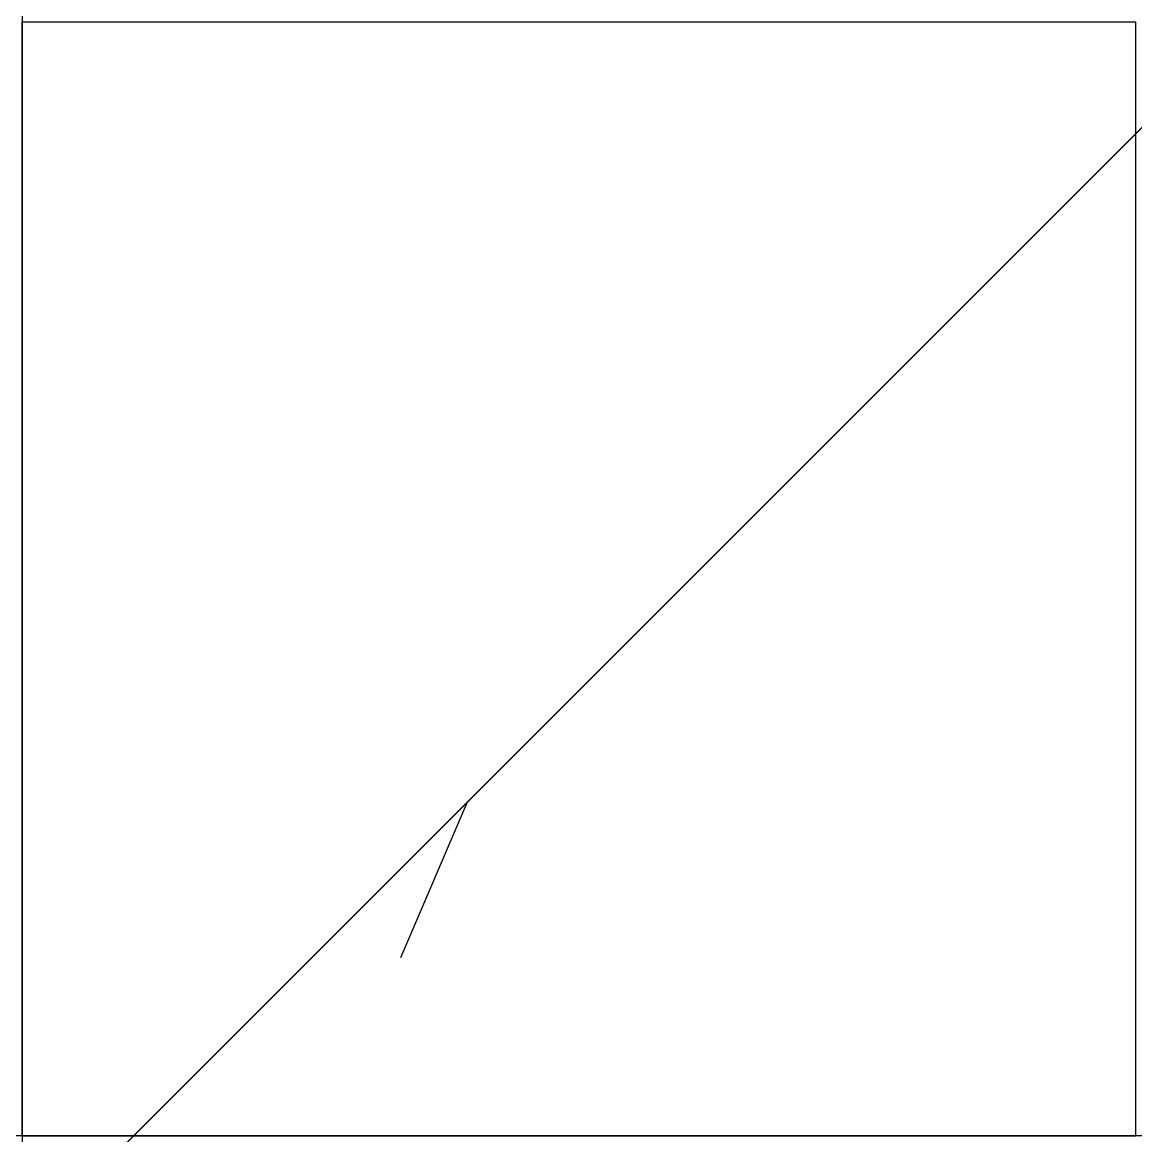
# Model space of a CAD drawing. Header units: inches. Extents: x 0 to 100, y 0 to 100.
import ezdxf

# ---------------------------------------------------------------- set-up
doc = ezdxf.new("R2010")
doc.units = ezdxf.units.IN
doc.header["$MEASUREMENT"] = 0

msp = doc.modelspace()

# ---------------------------------------------------------------- linework, layer by layer
at = {"color": 3}
for p, q in [((100, 100), (0, 100)), ((0, 100), (0, 0)), ((100, 0), (100, 100))]:
    msp.add_line(p, q, dxfattribs=at)
at = {"color": 5}
for p, q in [((0, 0, 100), (0, 100, 100)), ((0, 100, 100), (0, 100)), ((0, 100), (0, 0)), ((0, 0), (0, 0, 100))]:
    msp.add_line(p, q, dxfattribs=at)
for p, q in [((0, 30, 7), (0, 6, 3)), ((40, 30, 7), (16, 6, 3)), ((40, 30), (16, 6)), ((34, 16, 23), (40, 30, 7)), ((40, 0, 7), (16, 0, 3))]:
    msp.add_line(p, q)
at = {"color": 240, "true_color": 0xed1f24}
for p, q in [((0, 0), (100, 0)), ((0, 0), (100, 0)), ((100, 0, 100), (0, 0, 100)), ((0, 0, 100), (0, 0)), ((100, 0), (100, 0, 100))]:
    msp.add_line(p, q, dxfattribs=at)
at = {"color": 3}
msp.add_xline((0, 30, 7), (0, -0.98639, -0.1644), dxfattribs=at)
msp.add_xline((40, 30, 7), (-0.70225, -0.70225, -0.11704))
at = {"color": 1}
msp.add_xline((16, 6), (0.707107, 0.707107), dxfattribs=at)
at = {"color": 5}
msp.add_xline((40, 0, 7), (-0.98639, 0, -0.1644), dxfattribs=at)

doc.saveas('drawing.dxf')
